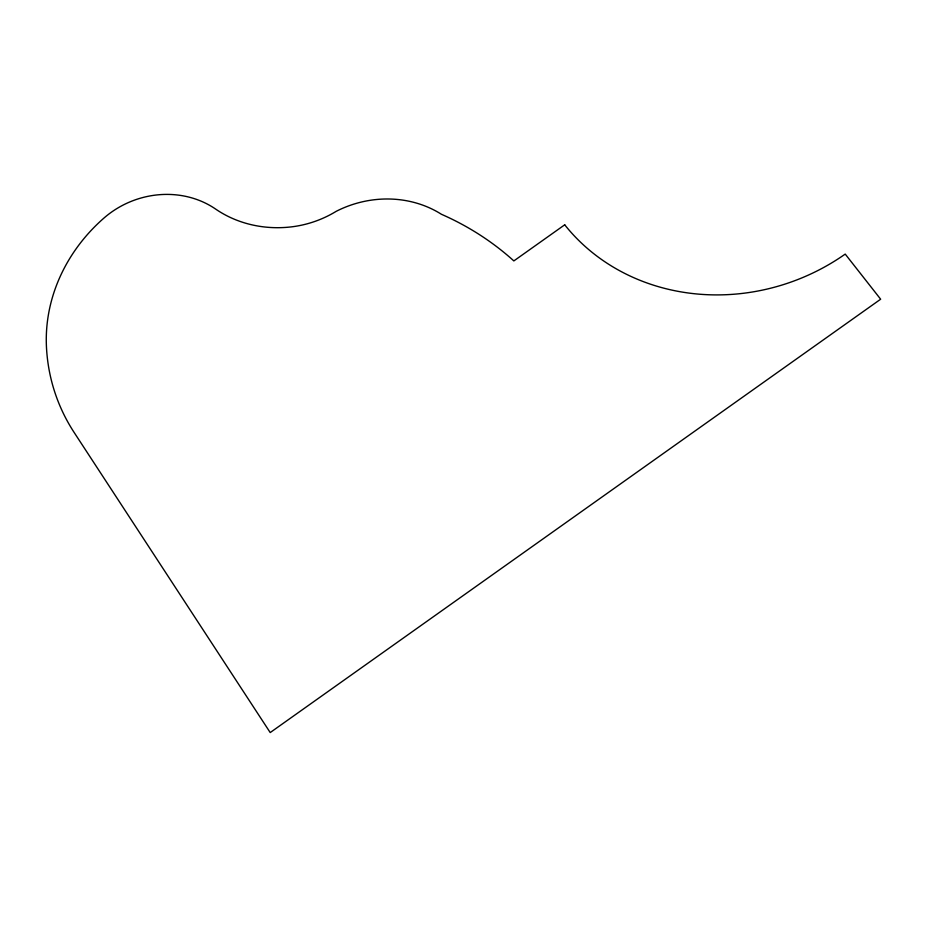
<?xml version="1.0" encoding="UTF-8"?>
<svg xmlns="http://www.w3.org/2000/svg" width="927" height="927" viewBox="0 0 927 927"><rect width="100%" height="100%" fill="white"/><g stroke="black" fill="none" stroke-linecap="round" stroke-linejoin="round"><path stroke-width="1.39" d="M564.717 224.809L513.848 260.916A297.266 269.85 -21.7 0 0 441.449 214.288A103.152 93.639 -21.7 0 0 336.234 211.31A101.553 92.19 -21.7 0 1 289.212 227.115A111.704 101.402 -21.7 0 1 215.632 209.073A88.007 79.896 -21.7 0 0 103.882 218.123A170.661 154.925 -21.7 0 0 46.443 346.756A207.092 187.996 -21.7 0 0 74.16 432.492L270.209 732.562L880.65 299.212L845.215 254.091A204.948 186.049 -21.7 0 1 564.717 224.809"/></g></svg>
